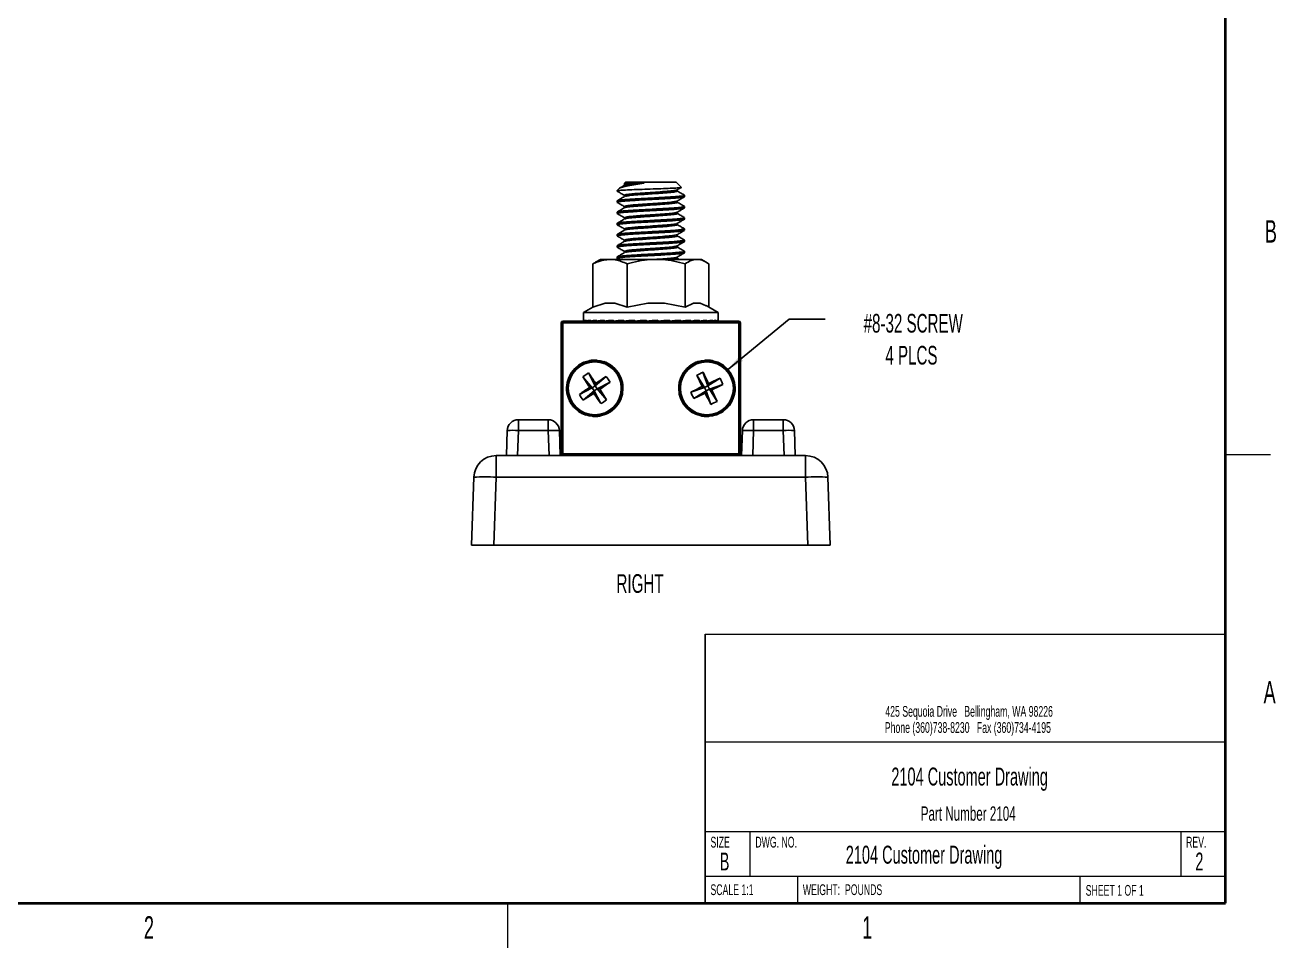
# Model space of a CAD drawing. Header units: inches. Extents: x 0.2 to 16.8, y 0.2 to 10.8.
# Drawn here: x 9.81 to 16.78, y 0.25 to 5.39 of the extents above; entities that cross this region are included whole.
import ezdxf

# ---------------------------------------------------------------- set-up
doc = ezdxf.new("R2010")
doc.units = ezdxf.units.IN
doc.header["$MEASUREMENT"] = 0
doc.styles.add('SLDTEXTSTYLE0', font='TXT', dxfattribs={"width": 0.605})
doc.dimstyles.new('SLDDIMSTYLE3', dxfattribs={"dimtxt": 0.18, "dimasz": 0.1, "dimexe": 0, "dimexo": 0.0625, "dimgap": 0, "dimtad": 0, "dimtih": 1, "dimtoh": 1, "dimdec": 0, "dimrnd": 1e-09, "dimzin": 0, "dimdsep": 46, "dimtxsty": 'Standard', "dimsah": 1, "dimcen": 0.09, "dimadec": 0, "dimazin": 0, "dimtfac": 0.1, "dimtdec": 0, "dimtofl": 0, "dimtmove": 0, "dimatfit": 3, "dimfxl": 1, "dimfrac": 2, "dimtolj": 1, "dimtzin": 0, "dimarcsym": 0})

# ---------------------------------------------------------------- blocks, each defined once
blk = doc.blocks.new('SW_NOTE_2')
at = {"color": 0, "linetype": 'Continuous', "lineweight": 0, "attachment_point": 2, "style": 'SLDTEXTSTYLE0'}
for s, insert, char_height in [('#8-32 SCREW', (0.491, 0.029), 0.104167), ('4 PLCS', (0.4809, -0.1492), 0.10417)]:
    blk.add_mtext(s, dxfattribs=dict(at, insert=insert, char_height=char_height))

msp = doc.modelspace()

# ---------------------------------------------------------------- linework, layer by layer
at = {"color": 7, "linetype": 'Continuous', "lineweight": 35}
for p, q in [((16.5, 0.5), (16.5, 10.5)), ((0.5, 0.5), (16.5, 0.5))]:
    msp.add_line(p, q, dxfattribs=at)
at = {"color": 7, "linetype": 'Continuous', "lineweight": 25}
for p, q in [((13.1208, 4.4834), (13.1103, 4.4729)), ((13.1103, 4.4729), (13.1103, 4.4693)), ((13.1228, 4.4729), (13.1103, 4.4729)), ((13.148, 4.5095), (13.1509, 4.5078)), ((13.1572, 4.5198), (13.1486, 4.5112)), ((13.1509, 4.5084), (13.1509, 4.5012)), ((13.1572, 4.5198), (13.4263, 4.5198)), ((13.4263, 4.5198), (13.4385, 4.5198)), ((13.4672, 4.4911), (13.4385, 4.5198)), ((13.4447, 4.4693), (13.4447, 4.4765)), ((13.1103, 4.4146), (13.1103, 4.4068)), ((13.1509, 4.4459), (13.1509, 4.4387)), ((13.4447, 4.4068), (13.4447, 4.414)), ((13.4853, 4.4381), (13.4853, 4.4459)), ((13.1103, 4.3521), (13.1103, 4.3443)), ((13.1509, 4.3834), (13.1509, 4.3762)), ((13.4447, 4.3443), (13.4447, 4.3515)), ((13.4853, 4.3756), (13.4853, 4.3834)), ((13.1103, 4.2896), (13.1103, 4.2818)), ((13.1509, 4.3209), (13.1509, 4.3137)), ((13.1509, 4.2584), (13.1509, 4.2512)), ((13.4447, 4.2818), (13.4447, 4.289)), ((13.4853, 4.3131), (13.4853, 4.3209)), ((13.4853, 4.2506), (13.4853, 4.2584)), ((13.1103, 4.2271), (13.1103, 4.2193)), ((13.1509, 4.1959), (13.1509, 4.1887)), ((13.4447, 4.2193), (13.4447, 4.2265)), ((13.4853, 4.1881), (13.4853, 4.1959)), ((13.1103, 4.1646), (13.1103, 4.1568)), ((13.1509, 4.1334), (13.1509, 4.1262)), ((13.4447, 4.1568), (13.4447, 4.164)), ((13.4853, 4.1256), (13.4853, 4.1334)), ((12.9749, 4.0635), (12.99, 4.072)), ((12.9749, 3.8219), (12.9749, 4.0635)), ((13.0166, 4.0886), (12.9894, 4.0729)), ((13.0166, 4.0886), (13.0703, 4.0886)), ((13.0703, 4.0886), (13.3273, 4.0886)), ((13.1103, 4.1021), (13.1103, 4.0943)), ((13.1109, 4.0935), (13.1194, 4.0886)), ((13.1658, 3.8219), (13.1658, 4.0635)), ((13.3273, 4.0886), (13.5548, 4.0886)), ((13.4447, 4.0943), (13.4447, 4.1015)), ((13.4556, 4.0886), (13.4447, 4.0949)), ((13.4888, 3.8219), (13.4888, 4.0635)), ((13.5548, 4.0886), (13.5791, 4.0886)), ((13.6061, 4.073), (13.5791, 4.0886)), ((13.6208, 3.8229), (13.6208, 4.0635)), ((12.9749, 3.8219), (13.0432, 3.8448)), ((13.0432, 3.8448), (13.0974, 3.8448)), ((13.0974, 3.8448), (13.1658, 3.8219)), ((13.1658, 3.8219), (13.2815, 3.8448)), ((13.2815, 3.8448), (13.3731, 3.8448)), ((13.3731, 3.8448), (13.4888, 3.8219)), ((13.4888, 3.8219), (13.5361, 3.8448)), ((13.5361, 3.8448), (13.5735, 3.8448)), ((13.5735, 3.8448), (13.6057, 3.8292)), ((12.9749, 3.8229), (12.9228, 3.7929)), ((12.9228, 3.7929), (12.9228, 3.7468)), ((13.6728, 3.7929), (12.9228, 3.7929)), ((13.6728, 3.7929), (13.6068, 3.831)), ((13.6728, 3.7468), (13.6728, 3.7929)), ((12.7978, 3.0048), (12.7978, 3.7348)), ((12.7978, 3.7348), (12.8078, 3.7348)), ((12.8078, 3.7448), (13.7878, 3.7448)), ((12.8078, 3.7448), (12.8078, 3.7348)), ((13.7878, 3.7348), (12.8078, 3.7348)), ((12.8078, 3.7348), (12.8078, 3.0048)), ((12.9249, 3.7448), (12.9249, 3.7498)), ((12.9374, 3.7448), (12.9374, 3.7498)), ((12.9608, 3.7448), (12.9608, 3.7498)), ((12.9945, 3.7448), (12.9945, 3.7498)), ((13.0374, 3.7448), (13.0374, 3.7498)), ((13.0478, 3.7454), (13.0478, 3.7448)), ((13.0882, 3.7448), (13.0882, 3.7498)), ((13.1454, 3.7448), (13.1454, 3.7498)), ((13.1962, 3.7465), (13.1962, 3.7474)), ((13.2072, 3.7448), (13.2072, 3.7498)), ((13.2374, 3.7465), (13.2374, 3.7469)), ((13.2717, 3.7448), (13.2717, 3.7498)), ((13.324, 3.7465), (13.324, 3.7488)), ((13.3371, 3.7448), (13.3371, 3.7498)), ((13.3668, 3.7465), (13.3668, 3.7471)), ((13.4013, 3.7448), (13.4013, 3.7498)), ((13.4448, 3.7465), (13.4448, 3.7474)), ((13.4623, 3.7448), (13.4623, 3.7498)), ((13.5051, 3.7465), (13.5051, 3.7471)), ((13.5183, 3.7448), (13.5183, 3.7498)), ((13.5404, 3.7465), (13.5404, 3.7469)), ((13.5472, 3.7465), (13.5472, 3.7467)), ((13.5478, 3.7448), (13.5478, 3.7468)), ((13.5583, 3.7448), (13.5583, 3.7463)), ((13.5676, 3.7448), (13.5676, 3.7498)), ((13.6012, 3.7448), (13.6012, 3.7458)), ((13.6088, 3.7448), (13.6088, 3.7498)), ((13.6349, 3.7448), (13.6349, 3.7454)), ((13.6404, 3.7448), (13.6404, 3.7498)), ((13.6583, 3.7448), (13.6583, 3.7451)), ((13.6617, 3.7448), (13.6617, 3.7498)), ((13.6708, 3.7448), (13.6708, 3.7449)), ((13.6719, 3.7448), (13.6719, 3.7498)), ((13.7878, 3.7448), (13.7878, 3.7348)), ((13.7878, 3.0048), (13.7878, 3.7348)), ((13.7978, 3.7348), (13.7878, 3.7348)), ((13.7978, 3.7348), (13.7978, 3.0048)), ((12.9194, 3.4341), (12.9711, 3.3726)), ((12.951, 3.4553), (12.9881, 3.384)), ((13.0496, 3.4357), (12.9881, 3.384)), ((13.5541, 3.4427), (13.5966, 3.3746)), ((13.5883, 3.4592), (13.6151, 3.3835)), ((13.6832, 3.4261), (13.6151, 3.3835)), ((12.8999, 3.3355), (12.9711, 3.3726)), ((12.9211, 3.3039), (12.9825, 3.3556)), ((12.9711, 3.3726), (12.9571, 3.3754)), ((12.9711, 3.3726), (12.9881, 3.384)), ((12.9711, 3.3726), (12.9825, 3.3556)), ((12.9797, 3.3416), (12.9825, 3.3556)), ((12.9996, 3.367), (12.9825, 3.3556)), ((13.0196, 3.2844), (12.9825, 3.3556)), ((12.9909, 3.3981), (12.9881, 3.384)), ((12.9996, 3.367), (12.9881, 3.384)), ((13.0708, 3.4041), (12.9996, 3.367)), ((12.9996, 3.367), (13.0136, 3.3642)), ((13.0513, 3.3055), (12.9996, 3.367)), ((13.5209, 3.3478), (13.5966, 3.3746)), ((13.5375, 3.3136), (13.6056, 3.3561)), ((13.5966, 3.3746), (13.5831, 3.3793)), ((13.5966, 3.3746), (13.6151, 3.3835)), ((13.5966, 3.3746), (13.6056, 3.3561)), ((13.6008, 3.3426), (13.6056, 3.3561)), ((13.624, 3.365), (13.6056, 3.3561)), ((13.6323, 3.2804), (13.6056, 3.3561)), ((13.6198, 3.397), (13.6151, 3.3835)), ((13.624, 3.365), (13.6151, 3.3835)), ((13.6997, 3.3918), (13.624, 3.365)), ((13.624, 3.365), (13.6375, 3.3603)), ((13.6666, 3.2969), (13.624, 3.365)), ((12.5602, 3.1948), (12.7255, 3.1948)), ((12.5602, 3.1948), (12.5602, 3.1345)), ((12.7255, 3.1948), (12.7255, 3.1345)), ((13.8702, 3.1345), (13.8702, 3.1948)), ((13.8702, 3.1948), (14.0355, 3.1948)), ((14.0355, 3.1345), (14.0355, 3.1948)), ((12.4928, 2.9948), (12.4977, 3.1345)), ((12.5602, 3.1345), (12.5553, 2.9948)), ((12.7255, 3.1345), (12.5602, 3.1345)), ((12.7304, 2.9948), (12.7255, 3.1345)), ((12.788, 3.1345), (12.7928, 2.9948)), ((13.8028, 2.9948), (13.8077, 3.1345)), ((13.8702, 3.1345), (13.8653, 2.9948)), ((14.0355, 3.1345), (13.8702, 3.1345)), ((14.0404, 2.9948), (14.0355, 3.1345)), ((14.098, 3.1345), (14.1028, 2.9948)), ((12.8078, 3.0048), (12.7978, 3.0048)), ((12.8078, 3.0048), (13.7878, 3.0048)), ((12.8078, 3.0048), (12.8078, 2.9948)), ((13.7878, 3.0048), (13.7878, 2.9948)), ((13.7878, 3.0048), (13.7978, 3.0048)), ((12.436, 2.9948), (14.1597, 2.9948)), ((12.436, 2.9948), (12.436, 2.8742)), ((14.1597, 2.9948), (14.1597, 2.8742)), ((12.2978, 2.4948), (12.3111, 2.8742)), ((12.436, 2.8742), (12.4228, 2.4948)), ((14.1597, 2.8742), (12.436, 2.8742)), ((14.1729, 2.4948), (14.1597, 2.8742)), ((14.2846, 2.8742), (14.2978, 2.4948)), ((12.4228, 2.4948), (12.2978, 2.4948)), ((12.4228, 2.4948), (14.1729, 2.4948)), ((14.2978, 2.4948), (14.1729, 2.4948)), ((13.6, 2), (13.6, 0.5))]:
    msp.add_line(p, q, dxfattribs=at)
at = {"color": 7, "linetype": 'Continuous', "lineweight": 18}
for p, q in [((16.5, 3), (16.75, 3)), ((13.6, 2), (16.5, 2)), ((13.6, 1.4), (16.5, 1.4)), ((13.6, 0.9), (16.5, 0.9)), ((13.85, 0.9), (13.85, 0.65)), ((16.25, 0.9), (16.25, 0.65)), ((13.6, 0.65), (16.5, 0.65)), ((14.1147, 0.65), (14.1147, 0.5)), ((15.6875, 0.65), (15.6875, 0.5)), ((12.5, 0.5), (12.5, 0.25))]:
    msp.add_line(p, q, dxfattribs=at)
at = {"color": 7, "linetype": 'Continuous', "lineweight": 25}
for centre, radius in [((12.9853, 3.3698), 0.1572), ((12.9853, 3.3698), 0.1523), ((12.9853, 3.3698), 0.1475), ((13.6103, 3.3698), 0.1572), ((13.6103, 3.3698), 0.1523), ((13.6103, 3.3698), 0.1475)]:
    msp.add_circle(centre, radius, dxfattribs=at)
for centre, radius, start, end in [((12.8078, 3.7348), 0.01, 90, 180), ((13.7878, 3.7348), 0.01, 0, 90), ((13.1555, 3.1156), 0.3965, 121.04692, 126.5479), ((15.2669, 4.8998), 2.7675, 211.97923, 213.42311), ((10.7012, 1.8436), 2.7675, 34.17173, 35.61561), ((14.5153, 1.0882), 2.7675, 121.97922, 123.4231), ((12.7311, 3.1996), 0.3965, 31.04703, 36.54789), ((13.7433, 3.0942), 0.3965, 112.99836, 118.49852), ((16.0836, 4.5652), 2.7674, 203.93023, 205.37414), ((11.1349, 2.1784), 2.7677, 26.12282, 27.5666), ((14.8058, 0.8965), 2.7675, 113.93025, 115.37414), ((13.3348, 3.2369), 0.3965, 22.99814, 28.49877), ((14.5116, 1.0856), 2.7677, 124.17181, 125.6156), ((11.459, 5.6541), 2.7677, 304.17182, 305.6156), ((10.7037, 1.8398), 2.7675, 31.97925, 33.42311), ((14.8016, 0.8945), 2.7675, 116.12272, 117.56662), ((13.8859, 3.5027), 0.3965, 202.99807, 208.49879), ((12.4192, 5.8447), 2.767, 296.12267, 297.5668), ((11.1368, 2.1743), 2.7678, 23.93031, 25.37405), ((13.2396, 3.54), 0.3965, 211.04711, 216.54786), ((11.4553, 5.6515), 2.7676, 301.97925, 303.42308), ((15.2696, 4.8961), 2.7676, 214.17177, 215.61557), ((12.8151, 3.6241), 0.3965, 301.04696, 306.54782), ((12.4149, 5.8432), 2.7675, 293.93026, 295.37413), ((16.0858, 4.5612), 2.7677, 206.12282, 207.5666), ((13.4774, 3.6454), 0.3965, 292.99836, 298.49849), ((12.5602, 3.1323), 0.0625, 90, 178), ((12.7255, 3.1323), 0.0625, 2, 90), ((13.8702, 3.1323), 0.0625, 90, 178), ((14.0355, 3.1323), 0.0625, 2, 90), ((12.5289, 2.6864), 0.4492, 86.01281, 93.98719), ((12.7567, 2.6864), 0.4491, 86.01281, 93.98719), ((13.8389, 2.6864), 0.4491, 86.01281, 93.98719), ((14.0667, 2.6864), 0.4492, 86.01281, 93.98719), ((12.8078, 3.0048), 0.01, 180, 270), ((13.7878, 3.0048), 0.01, 270, 0), ((12.436, 2.8698), 0.125, 90, 178), ((14.1597, 2.8698), 0.125, 2, 90), ((12.3735, 1.978), 0.8983, 86.01291, 93.98709), ((14.2221, 1.978), 0.8983, 86.01291, 93.98709)]:
    msp.add_arc(centre, radius, start, end, dxfattribs=at)
for centre, major_axis, ratio, start_param, end_param in [((13.2978, 3.7498), (0.375, 0.003), 0.076357, 3.036083, 3.210616), ((13.2978, 3.7498), (0.375, 0.008), 0.073772, 2.860597, 3.03513), ((12.9786, 3.7396), (0.1021, 0.0022), 0.073772, 1.985052, 2.12343), ((13.2978, 3.7498), (0.375, -0.002), 0.076595, 3.365628, 3.386178), ((13.0141, 3.7396), (0.1021, -0.0005), 0.076595, 2.422045, 2.474478), ((13.2978, 3.7498), (0.375, 0.0127), 0.068928, 2.685303, 2.859835), ((12.9752, 3.7396), (0.1021, 0.0035), 0.068928, 1.709915, 1.948136), ((13.2978, 3.7498), (0.375, -0.007), 0.07448, 3.534581, 3.561689), ((13.0451, 3.7396), (0.1021, -0.0019), 0.07448, 2.544483, 2.64999), ((13.2978, 3.7498), (0.375, 0.017), 0.061985, 2.510293, 2.684826), ((12.9816, 3.7396), (0.1021, 0.0046), 0.061985, 1.441379, 1.773126), ((13.2978, 3.7498), (0.375, -0.0118), 0.070082, 3.702245, 3.737031), ((13.0838, 3.7396), (0.1021, -0.0032), 0.070082, 2.639315, 2.825331), ((13.2978, 3.7498), (0.375, 0.0208), 0.053166, 2.335623, 2.510156), ((12.9976, 3.7396), (0.1021, 0.0057), 0.053166, 1.167563, 1.598456), ((13.2978, 3.7498), (0.375, -0.0162), 0.063546, 3.870933, 3.912104), ((13.129, 3.7396), (0.1021, -0.0044), 0.063546, 2.688907, 3.000404), ((13.2978, 3.7498), (0.375, 0.0239), 0.042752, 2.161309, 2.335842), ((13.0227, 3.7396), (0.1021, 0.0065), 0.042752, 0.874742, 1.424142), ((13.2978, 3.7498), (0.375, 0.0263), 0.031066, 1.987321, 2.161854), ((13.0562, 3.7396), (0.1021, 0.0072), 0.031066, 0.508873, 1.250154), ((13.0227, 3.7396), (0.1021, 0.0065), 0.042752, 0.105949, 0.157882), ((13.2978, 3.7498), (0.25, 0.0159), 0.042752, 2.317535, 2.335842), ((13.2978, 3.7498), (0.375, 0.0279), 0.01846, 1.813594, 1.988127), ((13.0971, 3.7396), (0.1021, 0.0076), 0.01846, 6.04142, 7.359612), ((13.2978, 3.7498), (0.25, 0.0186), 0.01846, 1.940511, 1.988127), ((13.2978, 3.7498), (0.375, 0.0287), 0.005312, 1.64003, 1.814563), ((13.144, 3.7396), (0.1021, 0.0078), 0.005312, 5.867856, 7.186048), ((13.2978, 3.7498), (0.25, 0.0191), 0.005312, 1.674957, 1.814563), ((13.2978, 3.7498), (0.375, 0.0286), 0.007993, 4.642138, 4.816671), ((13.2503, 3.7396), (0.1021, 0.0075), 0.021062, 0.552649, 0.762433), ((13.2978, 3.7498), (0.375, 0.0277), 0.021062, 4.815726, 4.990259), ((13.3065, 3.7396), (0.1021, 0.0071), 0.033512, 0.377356, 0.936206), ((13.2978, 3.7498), (0.375, 0.0259), 0.033512, 4.989499, 5.164032), ((13.3624, 3.7396), (0.1021, 0.0064), 0.044969, 0.20234, 0.826083), ((13.4163, 3.7396), (0.1021, 0.0055), 0.055086, 1.098154, 1.284641), ((13.2978, 3.7498), (0.375, 0.0233), 0.044969, 5.163548, 5.338081), ((13.4666, 3.7396), (0.1021, 0.0044), 0.063546, 1.201006, 1.394743), ((13.4163, 3.7396), (0.1021, 0.0055), 0.055086, 6.249633, 7.019307), ((13.5118, 3.7396), (0.1021, 0.0032), 0.070082, 1.575203, 1.634455), ((13.2978, 3.7498), (0.375, 0.0201), 0.055086, 5.337933, 5.512466), ((13.5505, 3.7396), (0.1021, 0.0019), 0.07448, 1.604201, 1.67243), ((13.5816, 3.7396), (0.1021, 0.0005), 0.076595, 1.850401, 1.985307), ((13.4666, 3.7396), (0.1021, 0.0044), 0.063546, 0.141189, 0.731429), ((13.604, 3.7396), (0.1021, -0.0008), 0.076357, 2.057584, 2.16087), ((13.5729, 3.7396), (0.1021, -0.0065), 0.042752, 1.717451, 1.821897), ((13.2978, 3.7498), (0.375, 0.0162), 0.063546, 5.512674, 5.687207), ((13.5981, 3.7396), (0.1021, -0.0057), 0.053166, 1.543136, 1.770306), ((13.5118, 3.7396), (0.1021, 0.0032), 0.070082, 0.316262, 0.766191), ((13.2978, 3.7498), (0.375, 0.0118), 0.070082, 5.687747, 5.86228), ((13.6141, 3.7396), (0.1021, -0.0046), 0.061985, 1.368467, 1.555984), ((13.5505, 3.7396), (0.1021, 0.0019), 0.07448, 0.491603, 0.820866), ((13.2978, 3.7498), (0.375, 0.007), 0.07448, 5.863088, 6.037621), ((13.6205, 3.7396), (0.1021, -0.0035), 0.068928, 1.193457, 1.335932), ((13.5816, 3.7396), (0.1021, 0.0005), 0.076595, 0.667115, 0.88437), ((13.2978, 3.7498), (0.375, 0.002), 0.076595, 6.0386, 6.213133), ((13.6171, 3.7396), (0.1021, -0.0022), 0.073772, 1.018163, 1.103536), ((13.604, 3.7396), (0.1021, -0.0008), 0.076357, 0.842677, 0.948576), ((13.2978, 3.7498), (0.375, -0.003), 0.076357, 6.214162, 6.283803)]:
    msp.add_ellipse(centre, major_axis=major_axis, ratio=ratio, start_param=start_param, end_param=end_param, dxfattribs=at)
for points, knots in [([(13.1109, 4.4685), (13.1177, 4.4646), (13.131, 4.4568), (13.1444, 4.4491), (13.1509, 4.4453)], [0, 0, 0, 0, 0.510032, 1, 1, 1, 1]), ([(13.1228, 4.4729), (13.1175, 4.4721), (13.11, 4.4709), (13.1115, 4.4697), (13.1119, 4.4693)], [0, 0, 0, 0, 0.7090459, 1, 1, 1, 1]), ([(13.26, 4.5135), (13.2443, 4.5111), (13.2121, 4.5062), (13.1689, 4.4984), (13.1377, 4.4912), (13.1212, 4.4859), (13.1214, 4.4832), (13.1214, 4.4829)], [0, 0, 0, 0, 0.223703, 0.459703, 0.710886, 0.962339, 1, 1, 1, 1]), ([(13.1228, 4.4729), (13.1328, 4.4736), (13.1527, 4.475), (13.2037, 4.4772), (13.263, 4.4793), (13.3255, 4.4816), (13.3832, 4.4836), (13.4301, 4.4858), (13.4591, 4.4879), (13.471, 4.4895), (13.4671, 4.4903), (13.4666, 4.4904)], [0, 0, 0, 0, 0.1257792, 0.2515586, 0.3773844, 0.5009486, 0.623379, 0.7446284, 0.8636826, 0.9826046, 1, 1, 1, 1]), ([(13.1519, 4.5017), (13.1443, 4.4973), (13.1351, 4.492), (13.126, 4.4867), (13.1245, 4.4858)], [0, 0, 0, 0, 0.834998, 1, 1, 1, 1]), ([(13.1496, 4.5103), (13.1499, 4.5107), (13.1507, 4.5119), (13.1634, 4.5129), (13.1707, 4.5135)], [0, 0, 0, 0, 0.428566, 1, 1, 1, 1]), ([(13.1707, 4.5135), (13.1671, 4.513), (13.155, 4.5114), (13.153, 4.5096), (13.1516, 4.5084)], [0, 0, 0, 0, 0.30187, 1, 1, 1, 1]), ([(13.4423, 4.4761), (13.44, 4.4751), (13.4348, 4.4727), (13.4012, 4.469), (13.352, 4.4651), (13.294, 4.4612), (13.2405, 4.4576), (13.1981, 4.4543), (13.1737, 4.4515), (13.1553, 4.4489), (13.1531, 4.4471), (13.1516, 4.4459)], [0, 0, 0, 0, 0.104259, 0.233305, 0.362351, 0.491397, 0.620443, 0.72312, 0.8271, 0.879293, 1, 1, 1, 1]), ([(13.26, 4.5135), (13.2526, 4.513), (13.227, 4.5113), (13.1892, 4.5081), (13.1591, 4.5047), (13.1558, 4.5025), (13.1545, 4.5017)], [0, 0, 0, 0, 0.132791, 0.461116, 0.789441, 1, 1, 1, 1]), ([(13.444, 4.4693), (13.4443, 4.4692), (13.448, 4.4678), (13.434, 4.4651), (13.4021, 4.4612), (13.3552, 4.4576), (13.3059, 4.4543), (13.2671, 4.4515), (13.2271, 4.4488), (13.1891, 4.4456), (13.1591, 4.4422), (13.1558, 4.44), (13.1545, 4.4392)], [0, 0, 0, 0, 0.008664, 0.138298, 0.267932, 0.397566, 0.50071, 0.605165, 0.657596, 0.78723, 0.916864, 1, 1, 1, 1]), ([(13.1707, 4.5135), (13.1735, 4.5135), (13.185, 4.5135), (13.2072, 4.5135), (13.236, 4.5135), (13.2519, 4.5135), (13.26, 4.5135)], [0, 0, 0, 0, 0.135972, 0.564616, 0.77912, 1, 1, 1, 1]), ([(13.444, 4.4761), (13.4508, 4.48), (13.4584, 4.4845), (13.4661, 4.4889), (13.467, 4.4894)], [0, 0, 0, 0, 0.88547, 1, 1, 1, 1]), ([(13.4845, 4.4468), (13.4786, 4.4503), (13.4653, 4.458), (13.452, 4.4657), (13.4447, 4.4699)], [0, 0, 0, 0, 0.448753, 1, 1, 1, 1]), ([(13.1109, 4.406), (13.1177, 4.4021), (13.131, 4.3943), (13.1444, 4.3866), (13.1509, 4.3828)], [0, 0, 0, 0, 0.510031, 1, 1, 1, 1]), ([(13.4838, 4.4459), (13.4839, 4.4453), (13.4844, 4.4439), (13.4708, 4.4417), (13.4454, 4.4392), (13.4094, 4.4364), (13.3659, 4.4339), (13.3178, 4.4313), (13.2683, 4.4286), (13.2208, 4.4261), (13.1786, 4.4235), (13.1443, 4.4208), (13.1213, 4.4183), (13.1102, 4.4162), (13.1115, 4.415), (13.1119, 4.4146)], [0, 0, 0, 0, 0.0503, 0.133151, 0.216002, 0.3003, 0.383151, 0.466002, 0.5503, 0.633151, 0.716002, 0.8003, 0.883151, 0.966002, 1, 1, 1, 1]), ([(13.4834, 4.4373), (13.4834, 4.437), (13.4834, 4.4358), (13.4705, 4.4339), (13.4455, 4.4313), (13.4094, 4.4286), (13.3659, 4.4261), (13.3178, 4.4235), (13.2683, 4.4208), (13.2208, 4.4183), (13.1786, 4.4157), (13.1443, 4.413), (13.1213, 4.4104), (13.1102, 4.4084), (13.1115, 4.4072), (13.1119, 4.4068)], [0, 0, 0, 0, 0.0261176, 0.1110785, 0.1960393, 0.2824834, 0.3674443, 0.4524051, 0.5388493, 0.6238101, 0.708771, 0.795215, 0.8801761, 0.9651367, 1, 1, 1, 1]), ([(13.1519, 4.4392), (13.1443, 4.4348), (13.1307, 4.4269), (13.1171, 4.419), (13.1112, 4.4156)], [0, 0, 0, 0, 0.562538, 1, 1, 1, 1]), ([(13.4423, 4.4136), (13.44, 4.4126), (13.4348, 4.4102), (13.4012, 4.4065), (13.352, 4.4026), (13.294, 4.3987), (13.2405, 4.3951), (13.1981, 4.3918), (13.1737, 4.389), (13.1553, 4.3864), (13.1531, 4.3846), (13.1516, 4.3834)], [0, 0, 0, 0, 0.104259, 0.233305, 0.362351, 0.491397, 0.620443, 0.72312, 0.8271, 0.879293, 1, 1, 1, 1]), ([(13.444, 4.4068), (13.4443, 4.4067), (13.448, 4.4053), (13.434, 4.4026), (13.4021, 4.3987), (13.3552, 4.3951), (13.3059, 4.3918), (13.2671, 4.389), (13.2271, 4.3863), (13.1891, 4.3831), (13.1591, 4.3797), (13.1558, 4.3775), (13.1545, 4.3767)], [0, 0, 0, 0, 0.008664, 0.138298, 0.267932, 0.397566, 0.50071, 0.605165, 0.657596, 0.78723, 0.916864, 1, 1, 1, 1]), ([(13.444, 4.4136), (13.4508, 4.4175), (13.4644, 4.4254), (13.478, 4.4333), (13.4848, 4.4373)], [0, 0, 0, 0, 0.499743, 1, 1, 1, 1]), ([(13.4845, 4.3843), (13.4786, 4.3878), (13.4653, 4.3955), (13.452, 4.4032), (13.4447, 4.4074)], [0, 0, 0, 0, 0.448753, 1, 1, 1, 1]), ([(13.1109, 4.3435), (13.1177, 4.3396), (13.131, 4.3318), (13.1444, 4.3241), (13.1509, 4.3203)], [0, 0, 0, 0, 0.510032, 1, 1, 1, 1]), ([(13.4838, 4.3834), (13.4839, 4.3828), (13.4844, 4.3814), (13.4708, 4.3792), (13.4454, 4.3767), (13.4094, 4.3739), (13.3659, 4.3714), (13.3178, 4.3688), (13.2683, 4.3661), (13.2208, 4.3636), (13.1786, 4.361), (13.1443, 4.3583), (13.1213, 4.3558), (13.1102, 4.3537), (13.1115, 4.3525), (13.1119, 4.3521)], [0, 0, 0, 0, 0.0503001, 0.1331513, 0.2160025, 0.3003001, 0.3831513, 0.4660025, 0.5503001, 0.6331513, 0.7160025, 0.8003, 0.8831514, 0.9660024, 1, 1, 1, 1]), ([(13.4834, 4.3748), (13.4834, 4.3745), (13.4834, 4.3733), (13.4705, 4.3714), (13.4455, 4.3688), (13.4094, 4.3661), (13.3659, 4.3636), (13.3178, 4.361), (13.2683, 4.3583), (13.2208, 4.3558), (13.1786, 4.3532), (13.1443, 4.3505), (13.1213, 4.3479), (13.1102, 4.3459), (13.1115, 4.3447), (13.1119, 4.3443)], [0, 0, 0, 0, 0.026118, 0.111078, 0.196039, 0.282483, 0.367444, 0.452405, 0.538849, 0.62381, 0.708771, 0.795215, 0.880176, 0.965137, 1, 1, 1, 1]), ([(13.1519, 4.3767), (13.1443, 4.3723), (13.1307, 4.3644), (13.1171, 4.3565), (13.1112, 4.3531)], [0, 0, 0, 0, 0.562538, 1, 1, 1, 1]), ([(13.4423, 4.3511), (13.44, 4.3501), (13.4348, 4.3477), (13.4012, 4.344), (13.352, 4.3401), (13.294, 4.3362), (13.2405, 4.3326), (13.1981, 4.3293), (13.1737, 4.3265), (13.1553, 4.3239), (13.1531, 4.3221), (13.1516, 4.3209)], [0, 0, 0, 0, 0.104259, 0.233305, 0.362351, 0.491397, 0.620443, 0.72312, 0.8271, 0.879293, 1, 1, 1, 1]), ([(13.444, 4.3443), (13.4443, 4.3442), (13.448, 4.3428), (13.434, 4.3401), (13.4021, 4.3362), (13.3552, 4.3326), (13.3059, 4.3293), (13.2671, 4.3265), (13.2271, 4.3238), (13.1891, 4.3206), (13.1591, 4.3172), (13.1558, 4.315), (13.1545, 4.3142)], [0, 0, 0, 0, 0.008664, 0.138298, 0.267932, 0.397566, 0.50071, 0.605165, 0.657596, 0.78723, 0.916864, 1, 1, 1, 1]), ([(13.444, 4.3511), (13.4508, 4.355), (13.4644, 4.3629), (13.478, 4.3708), (13.4848, 4.3748)], [0, 0, 0, 0, 0.499743, 1, 1, 1, 1]), ([(13.4845, 4.3218), (13.4786, 4.3253), (13.4653, 4.333), (13.452, 4.3407), (13.4447, 4.3449)], [0, 0, 0, 0, 0.448752, 1, 1, 1, 1]), ([(13.1109, 4.281), (13.1177, 4.2771), (13.131, 4.2693), (13.1444, 4.2616), (13.1509, 4.2578)], [0, 0, 0, 0, 0.510032, 1, 1, 1, 1]), ([(13.4838, 4.3209), (13.4839, 4.3203), (13.4844, 4.3189), (13.4708, 4.3167), (13.4454, 4.3142), (13.4094, 4.3114), (13.3659, 4.3089), (13.3178, 4.3063), (13.2683, 4.3036), (13.2208, 4.3011), (13.1786, 4.2985), (13.1443, 4.2958), (13.1213, 4.2933), (13.1102, 4.2912), (13.1115, 4.29), (13.1119, 4.2896)], [0, 0, 0, 0, 0.0503, 0.133151, 0.216002, 0.3003, 0.383151, 0.466002, 0.5503, 0.633151, 0.716003, 0.8003, 0.883151, 0.966002, 1, 1, 1, 1]), ([(13.4834, 4.3123), (13.4834, 4.312), (13.4834, 4.3108), (13.4705, 4.3089), (13.4455, 4.3063), (13.4094, 4.3036), (13.3659, 4.3011), (13.3178, 4.2985), (13.2683, 4.2958), (13.2208, 4.2933), (13.1786, 4.2907), (13.1443, 4.288), (13.1213, 4.2854), (13.1102, 4.2834), (13.1115, 4.2822), (13.1119, 4.2818)], [0, 0, 0, 0, 0.026118, 0.111078, 0.196039, 0.282483, 0.367444, 0.452405, 0.538849, 0.62381, 0.708771, 0.795215, 0.880176, 0.965137, 1, 1, 1, 1]), ([(13.4838, 4.2584), (13.4839, 4.2578), (13.4844, 4.2564), (13.4708, 4.2542), (13.4454, 4.2517), (13.4094, 4.2489), (13.3659, 4.2464), (13.3178, 4.2438), (13.2683, 4.2411), (13.2208, 4.2386), (13.1786, 4.236), (13.1443, 4.2333), (13.1213, 4.2308), (13.1102, 4.2287), (13.1115, 4.2275), (13.1119, 4.2271)], [0, 0, 0, 0, 0.0503, 0.133151, 0.216002, 0.3003, 0.383151, 0.466002, 0.5503, 0.633151, 0.716002, 0.8003, 0.883151, 0.966002, 1, 1, 1, 1]), ([(13.1519, 4.3142), (13.1443, 4.3098), (13.1307, 4.3019), (13.1171, 4.294), (13.1112, 4.2906)], [0, 0, 0, 0, 0.562538, 1, 1, 1, 1]), ([(13.1519, 4.2517), (13.1443, 4.2473), (13.1307, 4.2394), (13.1171, 4.2315), (13.1112, 4.2281)], [0, 0, 0, 0, 0.562538, 1, 1, 1, 1]), ([(13.4423, 4.2886), (13.44, 4.2876), (13.4348, 4.2852), (13.4012, 4.2815), (13.352, 4.2776), (13.294, 4.2737), (13.2405, 4.2701), (13.1981, 4.2668), (13.1737, 4.264), (13.1553, 4.2614), (13.1531, 4.2596), (13.1516, 4.2584)], [0, 0, 0, 0, 0.104259, 0.233305, 0.362351, 0.491397, 0.620443, 0.72312, 0.8271, 0.879293, 1, 1, 1, 1]), ([(13.444, 4.2818), (13.4443, 4.2817), (13.448, 4.2803), (13.434, 4.2776), (13.4021, 4.2737), (13.3552, 4.2701), (13.3059, 4.2668), (13.2671, 4.264), (13.2271, 4.2613), (13.1891, 4.2581), (13.1591, 4.2547), (13.1558, 4.2525), (13.1545, 4.2517)], [0, 0, 0, 0, 0.008664, 0.138298, 0.267932, 0.397566, 0.50071, 0.605165, 0.657596, 0.78723, 0.916864, 1, 1, 1, 1]), ([(13.444, 4.2886), (13.4508, 4.2925), (13.4644, 4.3004), (13.478, 4.3083), (13.4848, 4.3123)], [0, 0, 0, 0, 0.499743, 1, 1, 1, 1]), ([(13.4845, 4.2593), (13.4786, 4.2628), (13.4653, 4.2705), (13.452, 4.2782), (13.4447, 4.2824)], [0, 0, 0, 0, 0.448753, 1, 1, 1, 1]), ([(13.1109, 4.2185), (13.1177, 4.2146), (13.131, 4.2068), (13.1444, 4.1991), (13.1509, 4.1953)], [0, 0, 0, 0, 0.510031, 1, 1, 1, 1]), ([(13.4834, 4.2498), (13.4834, 4.2495), (13.4834, 4.2483), (13.4705, 4.2464), (13.4455, 4.2438), (13.4094, 4.2411), (13.3659, 4.2386), (13.3178, 4.236), (13.2683, 4.2333), (13.2208, 4.2308), (13.1786, 4.2282), (13.1443, 4.2255), (13.1213, 4.2229), (13.1102, 4.2209), (13.1115, 4.2197), (13.1119, 4.2193)], [0, 0, 0, 0, 0.0261175, 0.1110785, 0.1960393, 0.2824834, 0.3674443, 0.4524051, 0.5388493, 0.6238101, 0.708771, 0.795215, 0.880176, 0.9651367, 1, 1, 1, 1]), ([(13.4838, 4.1959), (13.4839, 4.1953), (13.4844, 4.1939), (13.4708, 4.1917), (13.4454, 4.1892), (13.4094, 4.1864), (13.3659, 4.1839), (13.3178, 4.1813), (13.2683, 4.1786), (13.2208, 4.1761), (13.1786, 4.1735), (13.1443, 4.1708), (13.1213, 4.1683), (13.1102, 4.1662), (13.1115, 4.165), (13.1119, 4.1646)], [0, 0, 0, 0, 0.0503, 0.133151, 0.216002, 0.3003, 0.383151, 0.466002, 0.5503, 0.633151, 0.716002, 0.8003, 0.883151, 0.966002, 1, 1, 1, 1]), ([(13.4834, 4.1873), (13.4834, 4.187), (13.4834, 4.1858), (13.4705, 4.1839), (13.4455, 4.1813), (13.4094, 4.1786), (13.3659, 4.1761), (13.3178, 4.1735), (13.2683, 4.1708), (13.2208, 4.1683), (13.1786, 4.1657), (13.1443, 4.163), (13.1213, 4.1604), (13.1102, 4.1584), (13.1115, 4.1572), (13.1119, 4.1568)], [0, 0, 0, 0, 0.026118, 0.111078, 0.196039, 0.282483, 0.367444, 0.452405, 0.538849, 0.62381, 0.708771, 0.795215, 0.880176, 0.965137, 1, 1, 1, 1]), ([(13.1519, 4.1892), (13.1443, 4.1848), (13.1307, 4.1769), (13.1171, 4.169), (13.1112, 4.1656)], [0, 0, 0, 0, 0.562538, 1, 1, 1, 1]), ([(13.4423, 4.2261), (13.44, 4.2251), (13.4348, 4.2227), (13.4012, 4.219), (13.352, 4.2151), (13.294, 4.2112), (13.2405, 4.2076), (13.1981, 4.2043), (13.1737, 4.2015), (13.1553, 4.1989), (13.1531, 4.1971), (13.1516, 4.1959)], [0, 0, 0, 0, 0.104259, 0.233305, 0.362351, 0.491397, 0.620443, 0.72312, 0.8271, 0.879293, 1, 1, 1, 1]), ([(13.444, 4.2193), (13.4443, 4.2192), (13.448, 4.2178), (13.434, 4.2151), (13.4021, 4.2112), (13.3552, 4.2076), (13.3059, 4.2043), (13.2671, 4.2015), (13.2271, 4.1988), (13.1891, 4.1956), (13.1591, 4.1922), (13.1558, 4.19), (13.1545, 4.1892)], [0, 0, 0, 0, 0.008664, 0.138298, 0.267932, 0.397566, 0.50071, 0.605165, 0.657596, 0.78723, 0.916864, 1, 1, 1, 1]), ([(13.444, 4.2261), (13.4508, 4.23), (13.4644, 4.2379), (13.478, 4.2458), (13.4848, 4.2498)], [0, 0, 0, 0, 0.499742, 1, 1, 1, 1]), ([(13.444, 4.1636), (13.4508, 4.1675), (13.4644, 4.1754), (13.478, 4.1833), (13.4848, 4.1873)], [0, 0, 0, 0, 0.499743, 1, 1, 1, 1]), ([(13.4845, 4.1968), (13.4786, 4.2003), (13.4653, 4.208), (13.452, 4.2157), (13.4447, 4.2199)], [0, 0, 0, 0, 0.448753, 1, 1, 1, 1]), ([(13.1109, 4.156), (13.1177, 4.1521), (13.131, 4.1443), (13.1444, 4.1366), (13.1509, 4.1328)], [0, 0, 0, 0, 0.510032, 1, 1, 1, 1]), ([(13.4838, 4.1334), (13.4839, 4.1328), (13.4844, 4.1314), (13.4708, 4.1292), (13.4454, 4.1267), (13.4094, 4.1239), (13.3659, 4.1214), (13.3178, 4.1188), (13.2683, 4.1161), (13.2208, 4.1136), (13.1786, 4.111), (13.1443, 4.1083), (13.1213, 4.1058), (13.1102, 4.1037), (13.1115, 4.1025), (13.1119, 4.1021)], [0, 0, 0, 0, 0.0503001, 0.1331513, 0.2160025, 0.3003001, 0.3831513, 0.4660025, 0.5503001, 0.6331513, 0.7160025, 0.8003, 0.8831514, 0.9660024, 1, 1, 1, 1]), ([(13.4834, 4.1248), (13.4834, 4.1245), (13.4834, 4.1233), (13.4705, 4.1214), (13.4455, 4.1188), (13.4094, 4.1161), (13.3659, 4.1136), (13.3178, 4.111), (13.2683, 4.1083), (13.2208, 4.1058), (13.1786, 4.1032), (13.1443, 4.1005), (13.1213, 4.0979), (13.1102, 4.0959), (13.1115, 4.0947), (13.1119, 4.0943)], [0, 0, 0, 0, 0.026118, 0.111078, 0.196039, 0.282483, 0.367444, 0.452405, 0.538849, 0.62381, 0.708771, 0.795215, 0.880176, 0.965137, 1, 1, 1, 1]), ([(13.1519, 4.1267), (13.1443, 4.1223), (13.1307, 4.1144), (13.1171, 4.1065), (13.1112, 4.1031)], [0, 0, 0, 0, 0.562538, 1, 1, 1, 1]), ([(13.4423, 4.1636), (13.44, 4.1626), (13.4348, 4.1602), (13.4012, 4.1565), (13.352, 4.1526), (13.294, 4.1487), (13.2405, 4.1451), (13.1981, 4.1418), (13.1737, 4.139), (13.1553, 4.1364), (13.1531, 4.1346), (13.1516, 4.1334)], [0, 0, 0, 0, 0.104259, 0.233305, 0.362351, 0.491397, 0.620443, 0.72312, 0.8271, 0.879293, 1, 1, 1, 1]), ([(13.444, 4.1568), (13.4443, 4.1567), (13.448, 4.1553), (13.434, 4.1526), (13.4021, 4.1487), (13.3552, 4.1451), (13.3059, 4.1418), (13.2671, 4.139), (13.2271, 4.1363), (13.1891, 4.1331), (13.1591, 4.1297), (13.1558, 4.1275), (13.1545, 4.1267)], [0, 0, 0, 0, 0.008664, 0.138298, 0.267932, 0.397566, 0.50071, 0.605165, 0.657596, 0.78723, 0.916864, 1, 1, 1, 1]), ([(13.444, 4.1011), (13.4508, 4.105), (13.4644, 4.1129), (13.478, 4.1208), (13.4848, 4.1248)], [0, 0, 0, 0, 0.499743, 1, 1, 1, 1]), ([(13.4845, 4.1343), (13.4786, 4.1378), (13.4653, 4.1455), (13.452, 4.1532), (13.4447, 4.1574)], [0, 0, 0, 0, 0.448753, 1, 1, 1, 1]), ([(13.0703, 4.0886), (13.0475, 4.086), (13.0151, 4.0824), (12.984, 4.0678), (12.9749, 4.0635)], [0, 0, 0, 0, 0.706309, 1, 1, 1, 1]), ([(13.1658, 4.0635), (13.1437, 4.073), (13.1123, 4.0866), (13.0799, 4.0881), (13.0703, 4.0886)], [0, 0, 0, 0, 0.702502, 1, 1, 1, 1]), ([(13.3273, 4.0886), (13.3054, 4.0877), (13.2612, 4.0859), (13.2074, 4.075), (13.1759, 4.0662), (13.1658, 4.0635)], [0, 0, 0, 0, 0.401036, 0.808377, 1, 1, 1, 1]), ([(13.4888, 4.0635), (13.4682, 4.0689), (13.4268, 4.0799), (13.3725, 4.0875), (13.3391, 4.0883), (13.3273, 4.0886)], [0, 0, 0, 0, 0.389719, 0.783344, 1, 1, 1, 1]), ([(13.4423, 4.1011), (13.44, 4.1001), (13.4349, 4.0977), (13.4011, 4.094), (13.3624, 4.0909), (13.3356, 4.0891), (13.328, 4.0886)], [0, 0, 0, 0, 0.251852, 0.56358, 0.875309, 1, 1, 1, 1]), ([(13.444, 4.0943), (13.4443, 4.0942), (13.4479, 4.0928), (13.4397, 4.0909), (13.4235, 4.0891), (13.4189, 4.0886)], [0, 0, 0, 0, 0.045562, 0.727305, 1, 1, 1, 1]), ([(13.5548, 4.0886), (13.5437, 4.0873), (13.5214, 4.0847), (13.4997, 4.0706), (13.4888, 4.0635)], [0, 0, 0, 0, 0.494511, 1, 1, 1, 1]), ([(13.6208, 4.0635), (13.6108, 4.0699), (13.5906, 4.0828), (13.5683, 4.0883), (13.5563, 4.0885), (13.5548, 4.0886)], [0, 0, 0, 0, 0.463257, 0.93368, 1, 1, 1, 1]), ([(12.9164, 3.5112), (12.9145, 3.5102), (12.9116, 3.5088), (12.9078, 3.5066), (12.9058, 3.5055), (12.9049, 3.5049)], [0, 0, 0, 0, 0.49964, 0.749788, 1, 1, 1, 1]), ([(12.9832, 3.5271), (12.9791, 3.5269), (12.9722, 3.5267), (12.9625, 3.5255), (12.9566, 3.5244), (12.9537, 3.5239)], [0, 0, 0, 0, 0.415592, 0.707411, 1, 1, 1, 1]), ([(12.9963, 3.5267), (12.9942, 3.5268), (12.991, 3.527), (12.9866, 3.5271), (12.9843, 3.5271), (12.9832, 3.5271)], [0, 0, 0, 0, 0.499639, 0.749787, 1, 1, 1, 1]), ([(13.0621, 3.507), (13.0585, 3.509), (13.0524, 3.5122), (13.0434, 3.5161), (13.0378, 3.518), (13.035, 3.519)], [0, 0, 0, 0, 0.415592, 0.707411, 1, 1, 1, 1]), ([(13.5619, 3.5194), (13.5599, 3.5187), (13.5568, 3.5177), (13.5527, 3.5161), (13.5506, 3.5153), (13.5496, 3.5149)], [0, 0, 0, 0, 0.499639, 0.749787, 1, 1, 1, 1]), ([(13.6303, 3.5258), (13.6262, 3.5262), (13.6193, 3.527), (13.6095, 3.5272), (13.6036, 3.5269), (13.6006, 3.5268)], [0, 0, 0, 0, 0.415591, 0.707411, 1, 1, 1, 1]), ([(13.6432, 3.5236), (13.6411, 3.524), (13.6379, 3.5247), (13.6336, 3.5254), (13.6314, 3.5257), (13.6303, 3.5258)], [0, 0, 0, 0, 0.49964, 0.749787, 1, 1, 1, 1]), ([(13.7056, 3.4949), (13.7023, 3.4973), (13.6967, 3.5014), (13.6883, 3.5065), (13.683, 3.5092), (13.6804, 3.5106)], [0, 0, 0, 0, 0.415592, 0.707411, 1, 1, 1, 1]), ([(12.855, 3.4578), (12.8538, 3.456), (12.852, 3.4533), (12.8498, 3.4495), (12.8487, 3.4476), (12.8481, 3.4466)], [0, 0, 0, 0, 0.49964, 0.749786, 1, 1, 1, 1]), ([(13.1267, 3.4387), (13.1257, 3.4406), (13.1243, 3.4435), (13.1221, 3.4474), (13.121, 3.4493), (13.1204, 3.4503)], [0, 0, 0, 0, 0.49964, 0.749785, 1, 1, 1, 1]), ([(13.4936, 3.4752), (13.4922, 3.4736), (13.49, 3.4712), (13.4873, 3.4677), (13.4859, 3.466), (13.4852, 3.4651)], [0, 0, 0, 0, 0.499639, 0.749785, 1, 1, 1, 1]), ([(13.7599, 3.4183), (13.7593, 3.4203), (13.7582, 3.4233), (13.7567, 3.4275), (13.7558, 3.4295), (13.7554, 3.4306)], [0, 0, 0, 0, 0.49964, 0.749788, 1, 1, 1, 1]), ([(12.8285, 3.3808), (12.8283, 3.3787), (12.8282, 3.3755), (12.8281, 3.3711), (12.8281, 3.3688), (12.8281, 3.3677)], [0, 0, 0, 0, 0.49964, 0.749786, 1, 1, 1, 1]), ([(12.8281, 3.3677), (12.8282, 3.3636), (12.8285, 3.3567), (12.8297, 3.347), (12.8307, 3.3411), (12.8313, 3.3382)], [0, 0, 0, 0, 0.415591, 0.707411, 1, 1, 1, 1]), ([(13.1426, 3.3719), (13.1424, 3.376), (13.1422, 3.3829), (13.141, 3.3927), (13.1399, 3.3985), (13.1394, 3.4015)], [0, 0, 0, 0, 0.415591, 0.707411, 1, 1, 1, 1]), ([(13.1422, 3.3588), (13.1423, 3.361), (13.1425, 3.3642), (13.1426, 3.3686), (13.1426, 3.3708), (13.1426, 3.3719)], [0, 0, 0, 0, 0.49964, 0.749788, 1, 1, 1, 1]), ([(13.4543, 3.3898), (13.4539, 3.3857), (13.4532, 3.3788), (13.453, 3.369), (13.4533, 3.3631), (13.4534, 3.3601)], [0, 0, 0, 0, 0.415591, 0.707411, 1, 1, 1, 1]), ([(13.4566, 3.4027), (13.4561, 3.4006), (13.4555, 3.3974), (13.4548, 3.3931), (13.4545, 3.3909), (13.4543, 3.3898)], [0, 0, 0, 0, 0.49964, 0.749787, 1, 1, 1, 1]), ([(13.7641, 3.337), (13.7645, 3.3391), (13.7652, 3.3422), (13.7659, 3.3466), (13.7662, 3.3488), (13.7663, 3.3499)], [0, 0, 0, 0, 0.49964, 0.749787, 1, 1, 1, 1]), ([(13.7663, 3.3499), (13.7667, 3.354), (13.7675, 3.3609), (13.7677, 3.3706), (13.7674, 3.3766), (13.7673, 3.3796)], [0, 0, 0, 0, 0.415591, 0.707411, 1, 1, 1, 1]), ([(12.844, 3.3009), (12.8449, 3.299), (12.8464, 3.2961), (12.8485, 3.2923), (12.8497, 3.2903), (12.8502, 3.2894)], [0, 0, 0, 0, 0.49964, 0.749785, 1, 1, 1, 1]), ([(12.8502, 3.2894), (12.8524, 3.2859), (12.8561, 3.28), (12.8619, 3.2722), (12.8658, 3.2677), (12.8677, 3.2654)], [0, 0, 0, 0, 0.415591, 0.707411, 1, 1, 1, 1]), ([(13.1226, 3.293), (13.1245, 3.2966), (13.1277, 3.3028), (13.1316, 3.3118), (13.1336, 3.3174), (13.1345, 3.3202)], [0, 0, 0, 0, 0.415592, 0.707411, 1, 1, 1, 1]), ([(13.4607, 3.3214), (13.4614, 3.3194), (13.4624, 3.3163), (13.464, 3.3122), (13.4649, 3.3101), (13.4653, 3.3091)], [0, 0, 0, 0, 0.49964, 0.749788, 1, 1, 1, 1]), ([(13.4653, 3.3091), (13.4669, 3.3054), (13.4698, 3.299), (13.4745, 3.2904), (13.4777, 3.2854), (13.4793, 3.2829)], [0, 0, 0, 0, 0.415592, 0.707412, 1, 1, 1, 1]), ([(13.7355, 3.2746), (13.7378, 3.2779), (13.7419, 3.2835), (13.747, 3.2919), (13.7498, 3.2971), (13.7511, 3.2998)], [0, 0, 0, 0, 0.415591, 0.707411, 1, 1, 1, 1]), ([(12.9085, 3.2326), (12.9121, 3.2307), (12.9183, 3.2274), (12.9273, 3.2236), (12.9329, 3.2216), (12.9357, 3.2206)], [0, 0, 0, 0, 0.415591, 0.707411, 1, 1, 1, 1]), ([(12.9743, 3.213), (12.9765, 3.2128), (12.9797, 3.2126), (12.9841, 3.2126), (12.9863, 3.2126), (12.9874, 3.2126)], [0, 0, 0, 0, 0.49964, 0.749787, 1, 1, 1, 1]), ([(12.9874, 3.2126), (12.9915, 3.2127), (12.9985, 3.213), (13.0082, 3.2141), (13.014, 3.2152), (13.017, 3.2158)], [0, 0, 0, 0, 0.415592, 0.707411, 1, 1, 1, 1]), ([(13.0542, 3.2285), (13.0562, 3.2294), (13.059, 3.2309), (13.0629, 3.233), (13.0648, 3.2341), (13.0658, 3.2347)], [0, 0, 0, 0, 0.499639, 0.749786, 1, 1, 1, 1]), ([(13.5151, 3.2447), (13.5184, 3.2423), (13.524, 3.2382), (13.5324, 3.2332), (13.5377, 3.2304), (13.5403, 3.229)], [0, 0, 0, 0, 0.415592, 0.707411, 1, 1, 1, 1]), ([(13.5775, 3.216), (13.5796, 3.2156), (13.5827, 3.215), (13.5871, 3.2143), (13.5893, 3.214), (13.5904, 3.2138)], [0, 0, 0, 0, 0.499639, 0.749786, 1, 1, 1, 1]), ([(13.5904, 3.2138), (13.5945, 3.2134), (13.6014, 3.2127), (13.6111, 3.2125), (13.6171, 3.2127), (13.6201, 3.2129)], [0, 0, 0, 0, 0.415591, 0.707411, 1, 1, 1, 1]), ([(13.6588, 3.2202), (13.6608, 3.2209), (13.6638, 3.2219), (13.668, 3.2235), (13.67, 3.2244), (13.6711, 3.2248)], [0, 0, 0, 0, 0.499639, 0.749787, 1, 1, 1, 1])]:
    msp.add_open_spline(points, degree=3, knots=knots, dxfattribs=at)

# ---------------------------------------------------------------- block references
at = {"color": 7, "linetype": 'Continuous', "lineweight": 0}
msp.add_blockref('SW_NOTE_2', (14.2688, 3.7556), dxfattribs=at)

# ---------------------------------------------------------------- texts
at = {"color": 7, "linetype": 'Continuous', "lineweight": 0, "style": 'SLDTEXTSTYLE0'}
for s, insert, char_height, attachment_point in [('B', (16.7524, 4.307), 0.125, 2), ('RIGHT', (13.1064, 2.3338), 0.10417, 1), ('A', (16.7454, 1.7383), 0.125, 2), ('425 Sequoia Drive   Bellingham, WA 98226', (15.0711, 1.599), 0.06, 2), ('Phone (360)738-8230   Fax (360)734-4195', (15.0641, 1.509), 0.06, 2), ('2104 Customer Drawing', (15.0739, 1.2557), 0.1, 2), ('Part Number 2104', (15.0661, 1.0394), 0.08, 2), ('SIZE', (13.63, 0.87), 0.06, 1), ('DWG. NO.', (13.88, 0.87), 0.06, 1), ('REV.', (16.28, 0.87), 0.06, 1), ('B', (13.6814, 0.782), 0.1, 1), ('2104 Customer Drawing', (14.3838, 0.8201), 0.1, 1), ('2', (16.3314, 0.782), 0.1, 1), ('SCALE 1:1', (13.63, 0.605), 0.06, 1), ('WEIGHT:  POUNDS', (14.1447, 0.605), 0.06, 1), ('SHEET 1 OF 1', (15.7207, 0.6013), 0.06, 1), ('2', (10.5014, 0.427), 0.125, 2), ('1', (14.5036, 0.427), 0.125, 2)]:
    msp.add_mtext(s, dxfattribs=dict(at, insert=insert, char_height=char_height, attachment_point=attachment_point))

# ---------------------------------------------------------------- leaders
at = {"color": 7, "linetype": 'Continuous', "lineweight": 0}
msp.add_leader([(13.7237, 3.4716), (14.0688, 3.7556), (14.2688, 3.7556)], dimstyle='SLDDIMSTYLE3', dxfattribs=at)

doc.saveas('drawing.dxf')
